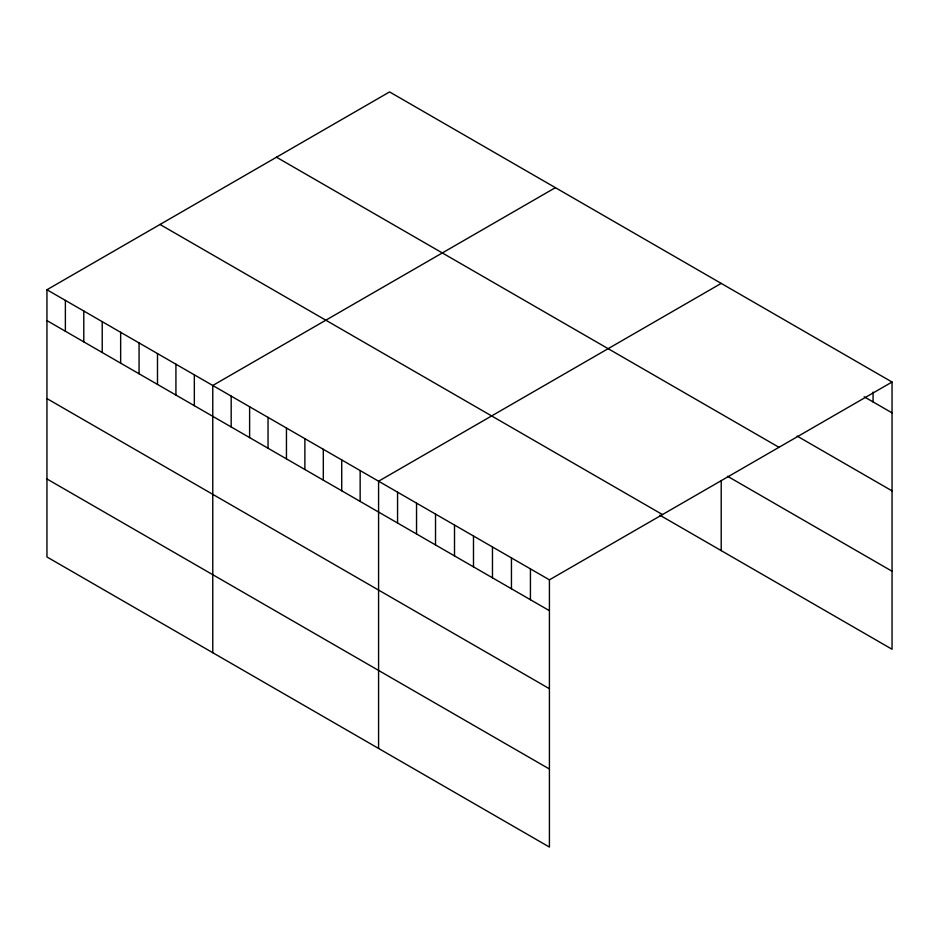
<?xml version="1.0" encoding="UTF-8"?>
<svg xmlns="http://www.w3.org/2000/svg" width="939" height="939" viewBox="0 0 939 939"><rect width="100%" height="100%" fill="white"/><g stroke="black" fill="none" stroke-linecap="round" stroke-linejoin="round"><path stroke-width="1.41" d="M46.95 289.752L549.421 579.844L549.421 847.072L46.95 556.968L46.95 289.752L389.579 91.928L892.05 382.032L892.05 649.248L659.8 515.159M555.395 187.659L212.766 385.483L212.766 652.699M721.211 283.39L378.581 481.214L378.581 748.43M549.421 579.844L892.05 382.032M864.209 396.798L892.05 412.878M797.141 436.083L892.05 490.874M276.512 157.212L778.983 447.304M727.537 476.261L892.05 571.241M160.017 224.468L662.488 514.572M46.95 320.598L549.421 610.69M46.95 398.594L549.421 688.698M46.95 478.972L549.421 769.064M873.07 392.103L873.07 401.915M721.211 480.968L721.211 550.618M530.429 568.893L530.429 599.728M511.45 557.93L511.45 588.776M492.47 546.968L492.47 577.814M473.491 536.005L473.491 566.851M454.511 525.054L454.511 555.9M435.52 514.091L435.52 544.937M416.54 503.128L416.54 533.974M397.561 492.177L397.561 523.011M360.153 470.58L360.153 501.426M341.726 459.946L341.726 490.78M323.309 449.3L323.309 480.146M304.882 438.666L304.882 469.512M286.454 428.031L286.454 458.878M268.038 417.397L268.038 448.232M249.61 406.751L249.61 437.597M231.182 396.117L231.182 426.963M194.338 374.849L194.338 405.695M175.922 364.203L175.922 395.049M157.494 353.569L157.494 384.415M139.066 342.935L139.066 373.781M120.65 332.3L120.65 363.147M102.222 321.666L102.222 352.501M83.794 311.02L83.794 341.866M65.378 300.386L65.378 331.232"/></g></svg>
